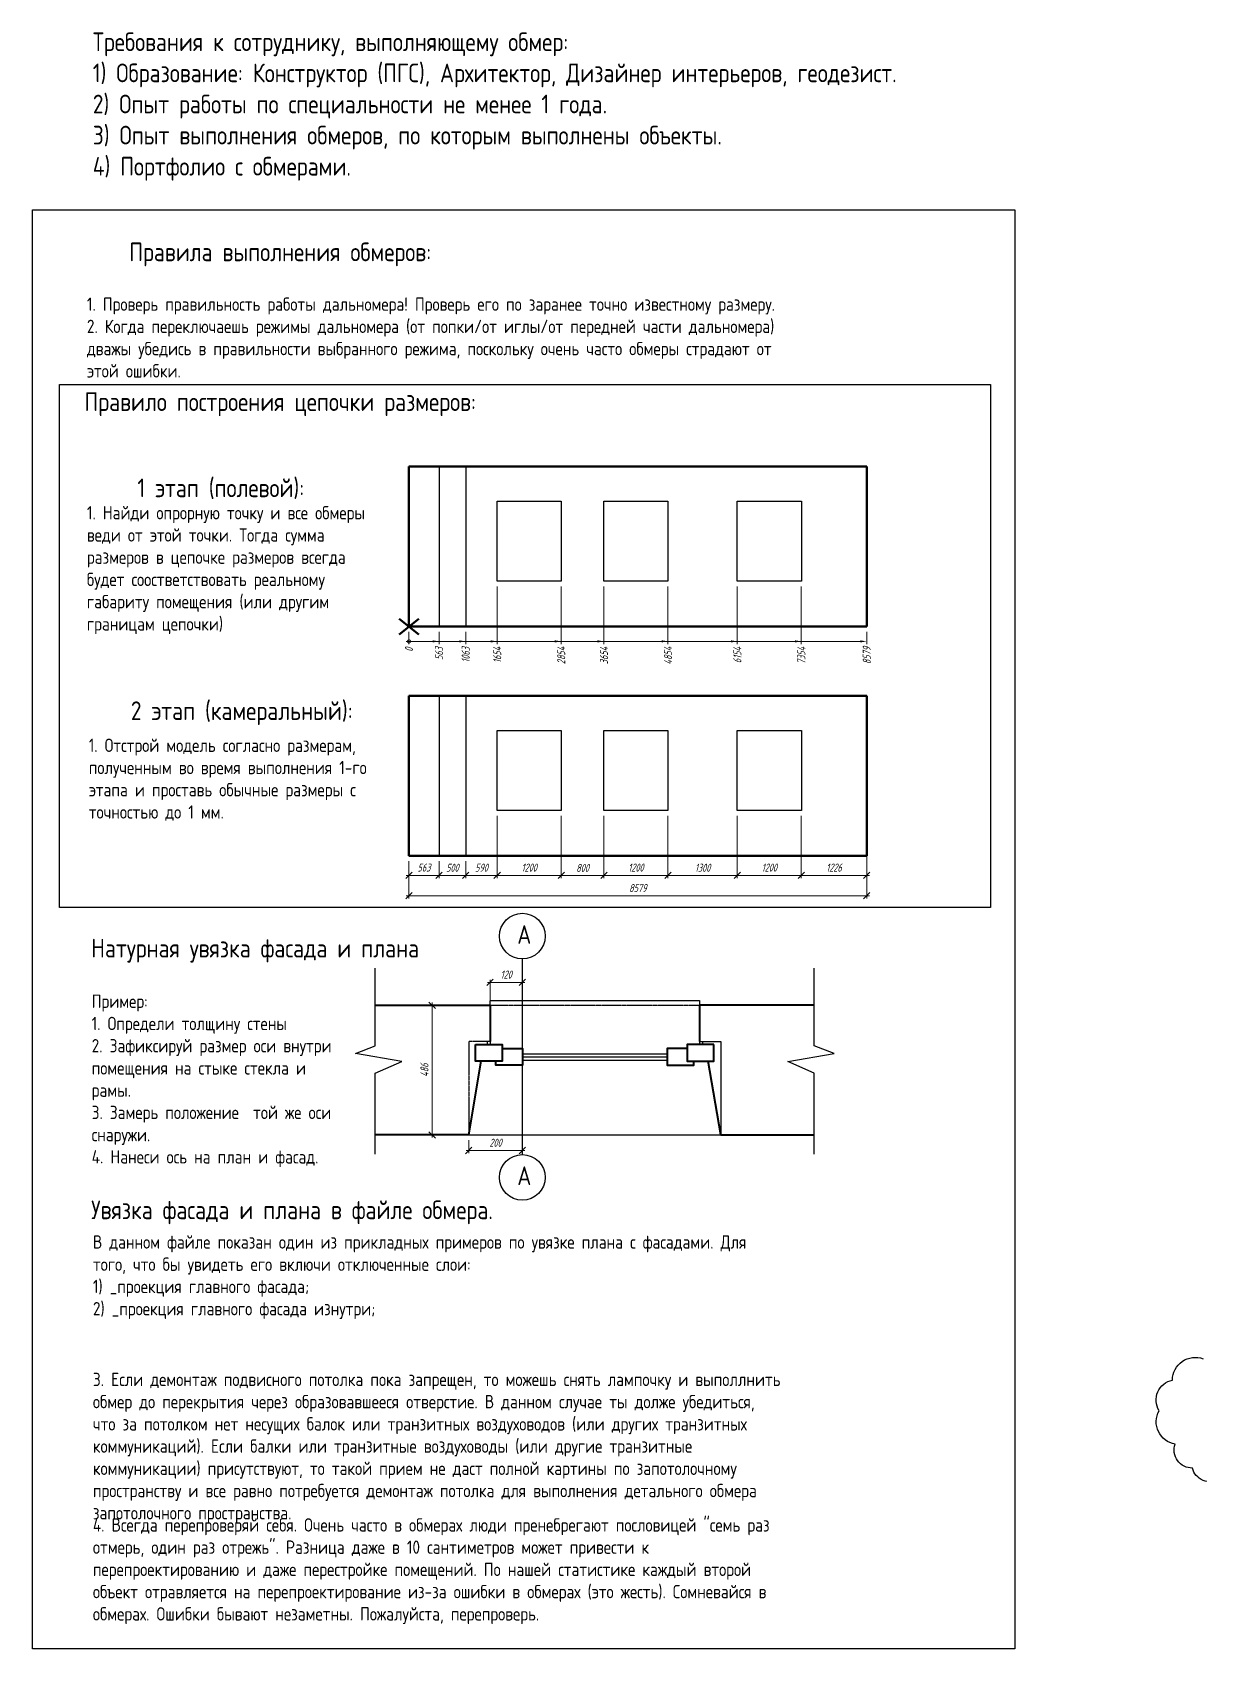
# Model space of a CAD drawing. Header units: millimetres. Extents: x -85477 to 745244, y -3684 to 128206.
# Drawn here: x 544814 to 566711, y 97902 to 128206 of the extents above; entities that cross this region are included whole.
import ezdxf

# ---------------------------------------------------------------- set-up
doc = ezdxf.new("R2010")
doc.units = ezdxf.units.MM
doc.linetypes.add('невидимая2', pattern=[4.7625, 3.175, -1.5875])
doc.layers.add('РАЗМЕРЫ', color=5, linetype='Continuous', lineweight=15)
doc.layers.add('СТЕНЫ 01', color=7, linetype='Continuous', lineweight=50)
doc.styles.add('ism - 01', font='simplex.shx', dxfattribs={"width": 0.62, "oblique": 15, "height": 150})
doc.styles.add('TITLE', font='romant.shx', dxfattribs={"width": 0.8})
doc.dimstyles.new('ism - 01', dxfattribs={"dimtxt": 150, "dimasz": 120, "dimexe": 50, "dimexo": 100, "dimgap": 65, "dimtad": 1, "dimdec": 0, "dimtxsty": 'ism - 01', "dimblk": 'OBLIQUE', "dimcen": 0, "dimdle": 50, "dimadec": 0, "dimazin": 0, "dimtfac": 1, "dimtdec": 0, "dimtmove": 0, "dimatfit": 3, "dimldrblk": 'OBLIQUE', "dimfxl": 1, "dimlwd": -1, "dimlwe": -1, "dimarcsym": 0})

# ---------------------------------------------------------------- blocks, each defined once
blk = doc.blocks.new('_DotSmall')
at = {"color": 0, "linetype": 'ByBlock', "const_width": 0.5}
blk.add_lwpolyline([(-0.0625, 0, 1), (0.0625, 0, 1)], format="xyb", close=True, dxfattribs=at)
blk = doc.blocks.new('*D768')
at = {"layer": 'Defpoints', "color": 0}
for p in [(551873, 117064), (552436, 117064), (552436, 116787)]:
    blk.add_point(p, dxfattribs=at)
at = {"layer": 'РАЗМЕРЫ', "color": 0}
for p, q in [((551823, 116787), (552316, 116787)), ((551873, 116964), (551873, 116737)), ((552436, 116964), (552436, 116737))]:
    blk.add_line(p, q, dxfattribs=at)
blk.add_solid([(552316, 116767), (552316, 116807), (552436, 116787)], dxfattribs=at)
at = {"layer": 'РАЗМЕРЫ', "color": 0, "xscale": 120, "yscale": 120, "zscale": 120, "rotation": 180}
blk.add_blockref('_DotSmall', (551873, 116787), dxfattribs=at)
at = {"layer": 'РАЗМЕРЫ', "color": 0, "insert": (552436, 116559), "char_height": 150, "attachment_point": 5, "rotation": 90, "style": 'ism - 01'}
blk.add_mtext('563', dxfattribs=at)
blk = doc.blocks.new('_Oblique')
at = {"color": 0, "lineweight": -2}
blk.add_line((-0.5, -0.5), (0.5, 0.5), dxfattribs=at)
blk = doc.blocks.new('*D769')
at = {"layer": 'Defpoints', "color": 0}
for p in [(551873, 117064), (552936, 117064), (552936, 116787)]:
    blk.add_point(p, dxfattribs=at)
at = {"layer": 'РАЗМЕРЫ', "color": 0}
for p, q in [((551823, 116787), (552816, 116787)), ((551873, 116964), (551873, 116737)), ((552936, 116964), (552936, 116737))]:
    blk.add_line(p, q, dxfattribs=at)
blk.add_solid([(552816, 116767), (552816, 116807), (552936, 116787)], dxfattribs=at)
at = {"layer": 'РАЗМЕРЫ', "color": 0, "xscale": 120, "yscale": 120, "zscale": 120, "rotation": 180}
blk.add_blockref('_DotSmall', (551873, 116787), dxfattribs=at)
at = {"layer": 'РАЗМЕРЫ', "color": 0, "insert": (552936, 116535), "char_height": 150, "attachment_point": 5, "rotation": 90, "style": 'ism - 01'}
blk.add_mtext('1063', dxfattribs=at)
blk = doc.blocks.new('*D770')
at = {"layer": 'Defpoints', "color": 0}
for p in [(553526, 117914), (551873, 117064), (553526, 116787)]:
    blk.add_point(p, dxfattribs=at)
at = {"layer": 'РАЗМЕРЫ', "color": 0}
for p, q in [((553526, 117814), (553526, 116737)), ((551823, 116787), (553406, 116787)), ((551873, 116964), (551873, 116737))]:
    blk.add_line(p, q, dxfattribs=at)
blk.add_solid([(553406, 116767), (553406, 116807), (553526, 116787)], dxfattribs=at)
at = {"layer": 'РАЗМЕРЫ', "color": 0, "xscale": 120, "yscale": 120, "zscale": 120, "rotation": 180}
blk.add_blockref('_DotSmall', (551873, 116787), dxfattribs=at)
at = {"layer": 'РАЗМЕРЫ', "color": 0, "insert": (553526, 116533), "char_height": 150, "attachment_point": 5, "rotation": 90, "style": 'ism - 01'}
blk.add_mtext('1654', dxfattribs=at)
blk = doc.blocks.new('*D771')
at = {"layer": 'Defpoints', "color": 0}
for p in [(554726, 117914), (551873, 117064), (554726, 116787)]:
    blk.add_point(p, dxfattribs=at)
at = {"layer": 'РАЗМЕРЫ', "color": 0}
for p, q in [((554726, 117814), (554726, 116737)), ((551823, 116787), (554606, 116787)), ((551873, 116964), (551873, 116737))]:
    blk.add_line(p, q, dxfattribs=at)
blk.add_solid([(554606, 116767), (554606, 116807), (554726, 116787)], dxfattribs=at)
at = {"layer": 'РАЗМЕРЫ', "color": 0, "xscale": 120, "yscale": 120, "zscale": 120, "rotation": 180}
blk.add_blockref('_DotSmall', (551873, 116787), dxfattribs=at)
at = {"layer": 'РАЗМЕРЫ', "color": 0, "insert": (554726, 116523), "char_height": 150, "attachment_point": 5, "rotation": 90, "style": 'ism - 01'}
blk.add_mtext('2854', dxfattribs=at)
blk = doc.blocks.new('*D772')
at = {"layer": 'Defpoints', "color": 0}
for p in [(555526, 117914), (551873, 117064), (555526, 116787)]:
    blk.add_point(p, dxfattribs=at)
at = {"layer": 'РАЗМЕРЫ', "color": 0}
for p, q in [((555526, 117814), (555526, 116737)), ((551823, 116787), (555406, 116787)), ((551873, 116964), (551873, 116737))]:
    blk.add_line(p, q, dxfattribs=at)
blk.add_solid([(555406, 116767), (555406, 116807), (555526, 116787)], dxfattribs=at)
at = {"layer": 'РАЗМЕРЫ', "color": 0, "xscale": 120, "yscale": 120, "zscale": 120, "rotation": 180}
blk.add_blockref('_DotSmall', (551873, 116787), dxfattribs=at)
at = {"layer": 'РАЗМЕРЫ', "color": 0, "insert": (555526, 116522), "char_height": 150, "attachment_point": 5, "rotation": 90, "style": 'ism - 01'}
blk.add_mtext('3654', dxfattribs=at)
blk = doc.blocks.new('*D773')
at = {"layer": 'Defpoints', "color": 0}
for p in [(556726, 117914), (551873, 117064), (556726, 116788)]:
    blk.add_point(p, dxfattribs=at)
at = {"layer": 'РАЗМЕРЫ', "color": 0}
for p, q in [((556726, 117814), (556726, 116738)), ((551823, 116788), (556606, 116788)), ((551873, 116964), (551873, 116738))]:
    blk.add_line(p, q, dxfattribs=at)
blk.add_solid([(556606, 116768), (556606, 116808), (556726, 116788)], dxfattribs=at)
at = {"layer": 'РАЗМЕРЫ', "color": 0, "xscale": 120, "yscale": 120, "zscale": 120, "rotation": 180}
blk.add_blockref('_DotSmall', (551873, 116788), dxfattribs=at)
at = {"layer": 'РАЗМЕРЫ', "color": 0, "insert": (556726, 116520), "char_height": 150, "attachment_point": 5, "rotation": 90, "style": 'ism - 01'}
blk.add_mtext('4854', dxfattribs=at)
blk = doc.blocks.new('*D774')
at = {"layer": 'Defpoints', "color": 0}
for p in [(558026, 117914), (551873, 117064), (558026, 116787)]:
    blk.add_point(p, dxfattribs=at)
at = {"layer": 'РАЗМЕРЫ', "color": 0}
for p, q in [((558026, 117814), (558026, 116737)), ((551823, 116787), (557906, 116787)), ((551873, 116964), (551873, 116737))]:
    blk.add_line(p, q, dxfattribs=at)
blk.add_solid([(557906, 116767), (557906, 116807), (558026, 116787)], dxfattribs=at)
at = {"layer": 'РАЗМЕРЫ', "color": 0, "xscale": 120, "yscale": 120, "zscale": 120, "rotation": 180}
blk.add_blockref('_DotSmall', (551873, 116787), dxfattribs=at)
at = {"layer": 'РАЗМЕРЫ', "color": 0, "insert": (558026, 116530), "char_height": 150, "attachment_point": 5, "rotation": 90, "style": 'ism - 01'}
blk.add_mtext('6154', dxfattribs=at)
blk = doc.blocks.new('*D775')
at = {"layer": 'Defpoints', "color": 0}
for p in [(559226, 117914), (551873, 117064), (559226, 116787)]:
    blk.add_point(p, dxfattribs=at)
at = {"layer": 'РАЗМЕРЫ', "color": 0}
for p, q in [((559226, 117814), (559226, 116737)), ((551823, 116787), (559106, 116787)), ((551873, 116964), (551873, 116737))]:
    blk.add_line(p, q, dxfattribs=at)
blk.add_solid([(559106, 116767), (559106, 116807), (559226, 116787)], dxfattribs=at)
at = {"layer": 'РАЗМЕРЫ', "color": 0, "xscale": 120, "yscale": 120, "zscale": 120, "rotation": 180}
blk.add_blockref('_DotSmall', (551873, 116787), dxfattribs=at)
at = {"layer": 'РАЗМЕРЫ', "color": 0, "insert": (559226, 116523), "char_height": 150, "attachment_point": 5, "rotation": 90, "style": 'ism - 01'}
blk.add_mtext('7354', dxfattribs=at)
blk = doc.blocks.new('*D776')
at = {"layer": 'Defpoints', "color": 0}
for p in [(551873, 117064), (560452, 117064), (560452, 116787)]:
    blk.add_point(p, dxfattribs=at)
at = {"layer": 'РАЗМЕРЫ', "color": 0}
for p, q in [((551823, 116787), (560332, 116787)), ((551873, 116964), (551873, 116737)), ((560452, 116964), (560452, 116737))]:
    blk.add_line(p, q, dxfattribs=at)
blk.add_solid([(560332, 116767), (560332, 116807), (560452, 116787)], dxfattribs=at)
at = {"layer": 'РАЗМЕРЫ', "color": 0, "xscale": 120, "yscale": 120, "zscale": 120, "rotation": 180}
blk.add_blockref('_DotSmall', (551873, 116787), dxfattribs=at)
at = {"layer": 'РАЗМЕРЫ', "color": 0, "insert": (560452, 116522), "char_height": 150, "attachment_point": 5, "rotation": 90, "style": 'ism - 01'}
blk.add_mtext('8579', dxfattribs=at)
blk = doc.blocks.new('*D778')
at = {"layer": 'Defpoints', "color": 0}
for p in [(551873, 117064), (551873, 117064), (551873, 116787)]:
    blk.add_point(p, dxfattribs=at)
at = {"layer": 'РАЗМЕРЫ', "color": 0}
for p, q in [((551823, 116787), (551923, 116787)), ((551873, 116964), (551873, 116737)), ((551873, 116964), (551873, 116737))]:
    blk.add_line(p, q, dxfattribs=at)
at = {"layer": 'РАЗМЕРЫ', "color": 0, "xscale": 120, "yscale": 120, "zscale": 120}
blk.add_blockref('_DotSmall', (551873, 116787), dxfattribs=at)
at = {"layer": 'РАЗМЕРЫ', "color": 0, "insert": (551873, 116631), "char_height": 150, "attachment_point": 5, "rotation": 90, "style": 'ism - 01'}
blk.add_mtext('0', dxfattribs=at)
blk = doc.blocks.new('_None')
blk = doc.blocks.new('*D779')
at = {"layer": 'Defpoints', "color": 0}
for p in [(551873, 117064), (551873, 117064), (551873, 116788)]:
    blk.add_point(p, dxfattribs=at)
at = {"layer": 'РАЗМЕРЫ', "color": 0}
for p, q in [((551823, 116788), (551923, 116788)), ((551873, 116964), (551873, 116738)), ((551873, 116964), (551873, 116738))]:
    blk.add_line(p, q, dxfattribs=at)
at = {"layer": 'РАЗМЕРЫ', "color": 0, "xscale": 120, "yscale": 120, "zscale": 120}
blk.add_blockref('_DotSmall', (551873, 116788), dxfattribs=at)
at = {"layer": 'РАЗМЕРЫ', "color": 0, "insert": (551873, 116632), "char_height": 150, "attachment_point": 5, "rotation": 90, "style": 'ism - 01'}
blk.add_mtext('0', dxfattribs=at)
blk = doc.blocks.new('*D780')
at = {"layer": 'Defpoints', "color": 0}
for p in [(551873, 112766), (552436, 112766), (552436, 112400)]:
    blk.add_point(p, dxfattribs=at)
at = {"layer": 'РАЗМЕРЫ', "color": 0}
for p, q in [((551873, 112666), (551873, 112350)), ((552436, 112666), (552436, 112350)), ((551823, 112400), (552486, 112400))]:
    blk.add_line(p, q, dxfattribs=at)
at = {"layer": 'РАЗМЕРЫ', "color": 0, "xscale": 120, "yscale": 120, "zscale": 120, "rotation": 180}
blk.add_blockref('_Oblique', (551873, 112400), dxfattribs=at)
at = {"layer": 'РАЗМЕРЫ', "color": 0, "xscale": 120, "yscale": 120, "zscale": 120}
blk.add_blockref('_Oblique', (552436, 112400), dxfattribs=at)
at = {"layer": 'РАЗМЕРЫ', "color": 0, "insert": (552154, 112547), "char_height": 150, "attachment_point": 5, "style": 'ism - 01'}
blk.add_mtext('563', dxfattribs=at)
blk = doc.blocks.new('*D781')
at = {"layer": 'Defpoints', "color": 0}
for p in [(552436, 112766), (552936, 112766), (552936, 112400)]:
    blk.add_point(p, dxfattribs=at)
at = {"layer": 'РАЗМЕРЫ', "color": 0}
for p, q in [((552436, 112666), (552436, 112350)), ((552936, 112666), (552936, 112350)), ((552386, 112400), (552986, 112400))]:
    blk.add_line(p, q, dxfattribs=at)
at = {"layer": 'РАЗМЕРЫ', "color": 0, "xscale": 120, "yscale": 120, "zscale": 120, "rotation": 180}
blk.add_blockref('_Oblique', (552436, 112400), dxfattribs=at)
at = {"layer": 'РАЗМЕРЫ', "color": 0, "xscale": 120, "yscale": 120, "zscale": 120}
blk.add_blockref('_Oblique', (552936, 112400), dxfattribs=at)
at = {"layer": 'РАЗМЕРЫ', "color": 0, "insert": (552686, 112543), "char_height": 150, "attachment_point": 5, "style": 'ism - 01'}
blk.add_mtext('500', dxfattribs=at)
blk = doc.blocks.new('*D782')
at = {"layer": 'Defpoints', "color": 0}
for p in [(553526, 113616), (552936, 112766), (553526, 112400)]:
    blk.add_point(p, dxfattribs=at)
at = {"layer": 'РАЗМЕРЫ', "color": 0}
for p, q in [((553526, 113516), (553526, 112350)), ((552936, 112666), (552936, 112350)), ((552886, 112400), (553576, 112400))]:
    blk.add_line(p, q, dxfattribs=at)
at = {"layer": 'РАЗМЕРЫ', "color": 0, "xscale": 120, "yscale": 120, "zscale": 120, "rotation": 180}
blk.add_blockref('_Oblique', (552936, 112400), dxfattribs=at)
at = {"layer": 'РАЗМЕРЫ', "color": 0, "xscale": 120, "yscale": 120, "zscale": 120}
blk.add_blockref('_Oblique', (553526, 112400), dxfattribs=at)
at = {"layer": 'РАЗМЕРЫ', "color": 0, "insert": (553231, 112544), "char_height": 150, "attachment_point": 5, "style": 'ism - 01'}
blk.add_mtext('590', dxfattribs=at)
blk = doc.blocks.new('*D784')
at = {"layer": 'Defpoints', "color": 0}
for p in [(553526, 113616), (554726, 113616), (554726, 112400)]:
    blk.add_point(p, dxfattribs=at)
at = {"layer": 'РАЗМЕРЫ', "color": 0}
for p, q in [((553526, 113516), (553526, 112350)), ((554726, 113516), (554726, 112350)), ((553476, 112400), (554776, 112400))]:
    blk.add_line(p, q, dxfattribs=at)
at = {"layer": 'РАЗМЕРЫ', "color": 0, "xscale": 120, "yscale": 120, "zscale": 120, "rotation": 180}
blk.add_blockref('_Oblique', (553526, 112400), dxfattribs=at)
at = {"layer": 'РАЗМЕРЫ', "color": 0, "xscale": 120, "yscale": 120, "zscale": 120}
blk.add_blockref('_Oblique', (554726, 112400), dxfattribs=at)
at = {"layer": 'РАЗМЕРЫ', "color": 0, "insert": (554126, 112546), "char_height": 150, "attachment_point": 5, "style": 'ism - 01'}
blk.add_mtext('1200', dxfattribs=at)
blk = doc.blocks.new('*D785')
at = {"layer": 'Defpoints', "color": 0}
for p in [(554726, 113616), (555526, 113616), (555526, 112400)]:
    blk.add_point(p, dxfattribs=at)
at = {"layer": 'РАЗМЕРЫ', "color": 0}
for p, q in [((554726, 113516), (554726, 112350)), ((555526, 113516), (555526, 112350)), ((554676, 112400), (555576, 112400))]:
    blk.add_line(p, q, dxfattribs=at)
at = {"layer": 'РАЗМЕРЫ', "color": 0, "xscale": 120, "yscale": 120, "zscale": 120, "rotation": 180}
blk.add_blockref('_Oblique', (554726, 112400), dxfattribs=at)
at = {"layer": 'РАЗМЕРЫ', "color": 0, "xscale": 120, "yscale": 120, "zscale": 120}
blk.add_blockref('_Oblique', (555526, 112400), dxfattribs=at)
at = {"layer": 'РАЗМЕРЫ', "color": 0, "insert": (555126, 112540), "char_height": 150, "attachment_point": 5, "style": 'ism - 01'}
blk.add_mtext('800', dxfattribs=at)
blk = doc.blocks.new('*D786')
at = {"layer": 'Defpoints', "color": 0}
for p in [(555526, 113616), (556726, 113616), (556726, 112400)]:
    blk.add_point(p, dxfattribs=at)
at = {"layer": 'РАЗМЕРЫ', "color": 0}
for p, q in [((555526, 113516), (555526, 112350)), ((556726, 113516), (556726, 112350)), ((555476, 112400), (556776, 112400))]:
    blk.add_line(p, q, dxfattribs=at)
at = {"layer": 'РАЗМЕРЫ', "color": 0, "xscale": 120, "yscale": 120, "zscale": 120, "rotation": 180}
blk.add_blockref('_Oblique', (555526, 112400), dxfattribs=at)
at = {"layer": 'РАЗМЕРЫ', "color": 0, "xscale": 120, "yscale": 120, "zscale": 120}
blk.add_blockref('_Oblique', (556726, 112400), dxfattribs=at)
at = {"layer": 'РАЗМЕРЫ', "color": 0, "insert": (556126, 112546), "char_height": 150, "attachment_point": 5, "style": 'ism - 01'}
blk.add_mtext('1200', dxfattribs=at)
blk = doc.blocks.new('*D787')
at = {"layer": 'Defpoints', "color": 0}
for p in [(556726, 113616), (558026, 113616), (558026, 112400)]:
    blk.add_point(p, dxfattribs=at)
at = {"layer": 'РАЗМЕРЫ', "color": 0}
for p, q in [((556726, 113516), (556726, 112350)), ((558026, 113516), (558026, 112350)), ((556676, 112400), (558076, 112400))]:
    blk.add_line(p, q, dxfattribs=at)
at = {"layer": 'РАЗМЕРЫ', "color": 0, "xscale": 120, "yscale": 120, "zscale": 120, "rotation": 180}
blk.add_blockref('_Oblique', (556726, 112400), dxfattribs=at)
at = {"layer": 'РАЗМЕРЫ', "color": 0, "xscale": 120, "yscale": 120, "zscale": 120}
blk.add_blockref('_Oblique', (558026, 112400), dxfattribs=at)
at = {"layer": 'РАЗМЕРЫ', "color": 0, "insert": (557376, 112543), "char_height": 150, "attachment_point": 5, "style": 'ism - 01'}
blk.add_mtext('1300', dxfattribs=at)
blk = doc.blocks.new('*D788')
at = {"layer": 'Defpoints', "color": 0}
for p in [(558026, 113616), (559226, 113616), (559226, 112400)]:
    blk.add_point(p, dxfattribs=at)
at = {"layer": 'РАЗМЕРЫ', "color": 0}
for p, q in [((558026, 113516), (558026, 112350)), ((559226, 113516), (559226, 112350)), ((557976, 112400), (559276, 112400))]:
    blk.add_line(p, q, dxfattribs=at)
at = {"layer": 'РАЗМЕРЫ', "color": 0, "xscale": 120, "yscale": 120, "zscale": 120, "rotation": 180}
blk.add_blockref('_Oblique', (558026, 112400), dxfattribs=at)
at = {"layer": 'РАЗМЕРЫ', "color": 0, "xscale": 120, "yscale": 120, "zscale": 120}
blk.add_blockref('_Oblique', (559226, 112400), dxfattribs=at)
at = {"layer": 'РАЗМЕРЫ', "color": 0, "insert": (558626, 112546), "char_height": 150, "attachment_point": 5, "style": 'ism - 01'}
blk.add_mtext('1200', dxfattribs=at)
blk = doc.blocks.new('*D789')
at = {"layer": 'Defpoints', "color": 0}
for p in [(560452, 113685), (559226, 113616), (560452, 112400)]:
    blk.add_point(p, dxfattribs=at)
at = {"layer": 'РАЗМЕРЫ', "color": 0}
for p, q in [((559226, 113516), (559226, 112350)), ((560452, 113585), (560452, 112350)), ((559176, 112400), (560502, 112400))]:
    blk.add_line(p, q, dxfattribs=at)
at = {"layer": 'РАЗМЕРЫ', "color": 0, "xscale": 120, "yscale": 120, "zscale": 120, "rotation": 180}
blk.add_blockref('_Oblique', (559226, 112400), dxfattribs=at)
at = {"layer": 'РАЗМЕРЫ', "color": 0, "xscale": 120, "yscale": 120, "zscale": 120}
blk.add_blockref('_Oblique', (560452, 112400), dxfattribs=at)
at = {"layer": 'РАЗМЕРЫ', "color": 0, "insert": (559839, 112546), "char_height": 150, "attachment_point": 5, "style": 'ism - 01'}
blk.add_mtext('1226', dxfattribs=at)
blk = doc.blocks.new('*D790')
at = {"layer": 'Defpoints', "color": 0}
for p in [(551873, 112766), (560452, 112766), (560452, 112018)]:
    blk.add_point(p, dxfattribs=at)
at = {"layer": 'РАЗМЕРЫ', "color": 0}
for p, q in [((551873, 112666), (551873, 111968)), ((560452, 112666), (560452, 111968)), ((551823, 112018), (560502, 112018))]:
    blk.add_line(p, q, dxfattribs=at)
at = {"layer": 'РАЗМЕРЫ', "color": 0, "xscale": 120, "yscale": 120, "zscale": 120, "rotation": 180}
blk.add_blockref('_Oblique', (551873, 112018), dxfattribs=at)
at = {"layer": 'РАЗМЕРЫ', "color": 0, "xscale": 120, "yscale": 120, "zscale": 120}
blk.add_blockref('_Oblique', (560452, 112018), dxfattribs=at)
at = {"layer": 'РАЗМЕРЫ', "color": 0, "insert": (556162, 112163), "char_height": 150, "attachment_point": 5, "style": 'ism - 01'}
blk.add_mtext('8579', dxfattribs=at)
blk = doc.blocks.new('*D1053')
at = {"layer": 'Defpoints', "color": 0}
for p in [(552993, 107533), (553997, 107533), (553997, 107242)]:
    blk.add_point(p, dxfattribs=at)
at = {"layer": 'РАЗМЕРЫ', "color": 0}
for p, q in [((552993, 107433), (552993, 107192)), ((553997, 107433), (553997, 107192)), ((552943, 107242), (554047, 107242))]:
    blk.add_line(p, q, dxfattribs=at)
at = {"layer": 'РАЗМЕРЫ', "color": 0, "xscale": 120, "yscale": 120, "zscale": 120, "rotation": 180}
blk.add_blockref('_Oblique', (552993, 107242), dxfattribs=at)
at = {"layer": 'РАЗМЕРЫ', "color": 0, "xscale": 120, "yscale": 120, "zscale": 120}
blk.add_blockref('_Oblique', (553997, 107242), dxfattribs=at)
at = {"layer": 'РАЗМЕРЫ', "color": 0, "insert": (553495, 107388), "char_height": 150, "attachment_point": 5, "style": 'ism - 01'}
blk.add_mtext('200', dxfattribs=at)
blk = doc.blocks.new('*D1054')
at = {"layer": 'Defpoints', "color": 0}
for p in [(553997, 110394), (553392, 109964), (553997, 109964)]:
    blk.add_point(p, dxfattribs=at)
at = {"layer": 'РАЗМЕРЫ', "color": 0}
for p, q in [((553342, 110394), (554047, 110394)), ((553392, 110064), (553392, 110444)), ((553997, 110064), (553997, 110444))]:
    blk.add_line(p, q, dxfattribs=at)
at = {"layer": 'РАЗМЕРЫ', "color": 0, "xscale": 120, "yscale": 120, "zscale": 120, "rotation": 180}
blk.add_blockref('_Oblique', (553392, 110394), dxfattribs=at)
at = {"layer": 'РАЗМЕРЫ', "color": 0, "xscale": 120, "yscale": 120, "zscale": 120}
blk.add_blockref('_Oblique', (553997, 110394), dxfattribs=at)
at = {"layer": 'РАЗМЕРЫ', "color": 0, "insert": (553695, 110540), "char_height": 150, "attachment_point": 5, "style": 'ism - 01'}
blk.add_mtext('120', dxfattribs=at)
blk = doc.blocks.new('*D1057')
at = {"layer": 'Defpoints', "color": 0}
for p in [(552307, 109964), (552615, 109964), (552445, 107533)]:
    blk.add_point(p, dxfattribs=at)
at = {"layer": 'РАЗМЕРЫ', "color": 0}
for p, q in [((552307, 107483), (552307, 110014)), ((552515, 109964), (552257, 109964)), ((552345, 107533), (552257, 107533))]:
    blk.add_line(p, q, dxfattribs=at)
at = {"layer": 'РАЗМЕРЫ', "color": 0, "xscale": 120, "yscale": 120, "zscale": 120}
for p, rotation in [((552307, 109964), 90), ((552307, 107533), 270)]:
    blk.add_blockref('_Oblique', p, dxfattribs=dict(at, rotation=rotation))
at = {"layer": 'РАЗМЕРЫ', "color": 0, "insert": (552163, 108749), "char_height": 150, "attachment_point": 5, "rotation": 90, "style": 'ism - 01'}
blk.add_mtext('486', dxfattribs=at)

msp = doc.modelspace()

# ---------------------------------------------------------------- linework, layer by layer
for p, q in [((552436.2, 120063.6), (552436.2, 117063.6)), ((552936.2, 120063.6), (552936.2, 117063.6)), ((553526.4, 117913.6), (553526.4, 119413.6)), ((553526.4, 119413.6), (554726.4, 119413.6)), ((554726.4, 119413.6), (554726.4, 117913.6)), ((555526.4, 117913.6), (555526.4, 119413.6)), ((555526.4, 119413.6), (556726.4, 119413.6)), ((556726.4, 119413.6), (556726.4, 117913.6)), ((558026.4, 117913.6), (558026.4, 119413.6)), ((558026.4, 119413.6), (559226.4, 119413.6)), ((559226.4, 119413.6), (559226.4, 117913.6)), ((554726.4, 117913.6), (553526.4, 117913.6)), ((556726.4, 117913.6), (555526.4, 117913.6)), ((559226.4, 117913.6), (558026.4, 117913.6)), ((552436.2, 115766), (552436.2, 112766)), ((552936.2, 115766), (552936.2, 112766)), ((553526.4, 113616), (553526.4, 115116)), ((553526.4, 115116), (554726.4, 115116)), ((554726.4, 115116), (554726.4, 113616)), ((555526.4, 113616), (555526.4, 115116)), ((555526.4, 115116), (556726.4, 115116)), ((556726.4, 115116), (556726.4, 113616)), ((558026.4, 113616), (558026.4, 115116)), ((558026.4, 115116), (559226.4, 115116)), ((559226.4, 115116), (559226.4, 113616)), ((554726.4, 113616), (553526.4, 113616)), ((556726.4, 113616), (555526.4, 113616)), ((559226.4, 113616), (558026.4, 113616)), ((551241.5, 109201.3), (551241.5, 110661.1)), ((559468.5, 109201.3), (559468.5, 110661.1)), ((553392, 109964.4), (553392, 110054.8)), ((553392, 110054.8), (557318, 110054.8)), ((557318, 110054.8), (557318, 109964.4)), ((550870, 109061.8), (551241.5, 109201.3)), ((553337.2, 109284.5), (553337.2, 109227.6)), ((553392, 109284.5), (553392, 109227.6)), ((557318, 109284.5), (557716.8, 109284.5)), ((557318, 109284.5), (557318, 109227.6)), ((557372.8, 109284.5), (557372.8, 109227.6)), ((557716.8, 109284.5), (557716.8, 107532.8)), ((559840, 109061.8), (559468.5, 109201.3)), ((551739.5, 108909.4), (550870, 109061.8)), ((551241.5, 108690.4), (551739.5, 108909.4)), ((553997.5, 109051.7), (556712.5, 109051.7)), ((553997.5, 108997.8), (556712.5, 108997.8)), ((553997.5, 108938.5), (556712.5, 108938.5)), ((558970.5, 108909.4), (559840, 109061.8)), ((559468.5, 108690.4), (558970.5, 108909.4)), ((551241.5, 107173.8), (551241.5, 108690.4)), ((559468.5, 107173.8), (559468.5, 108690.4)), ((552993.2, 107532.8), (557716.8, 107532.8))]:
    msp.add_line(p, q)
at = {"color": 1}
msp.add_line((553997.5, 107166), (553997.5, 110833.7), dxfattribs=at)
at = {"lineweight": 40}
for p, q in [((551241.5, 109964.4), (553392, 109964.4)), ((553392, 109964.4), (553392, 109284.5)), ((559468.5, 109964.4), (557318, 109964.4)), ((557318, 109964.4), (557318, 109284.5)), ((552993.2, 107532.8), (553228.3, 108916.4)), ((557716.8, 107532.8), (557481.7, 108916.4)), ((552993.2, 107532.8), (551241.5, 107532.8)), ((557716.8, 107532.8), (559468.5, 107532.8))]:
    msp.add_line(p, q, dxfattribs=at)
at = {"linetype": 'невидимая2'}
for p, q in [((553392, 109964.4), (557318, 109964.4)), ((553392, 109284.5), (552993.2, 109284.5)), ((552993.2, 109284.5), (552993.2, 107532.8))]:
    msp.add_line(p, q, dxfattribs=at)
for points in [[(544813.7, 124880.1), (563226.2, 124880.1), (563226.2, 97901.6), (544813.7, 97901.6)], [(545322.3, 121601.8), (562770.2, 121601.8), (562770.2, 111798.5), (545322.3, 111798.5)]]:
    msp.add_lwpolyline(points, close=True)
at = {"lineweight": 40}
for points in [[(553122.2, 109227.6), (553621.2, 109227.6), (553621.2, 108916.4), (553122.2, 108916.4)], [(557587.8, 109227.6), (557088.8, 109227.6), (557088.8, 108916.4), (557587.8, 108916.4)]]:
    msp.add_lwpolyline(points, close=True, dxfattribs=at)
for points in [[(553621.2, 109153.4), (553997.5, 109153.4), (553997.5, 108842.2), (553498.5, 108842.2), (553498.5, 108916.4)], [(557088.8, 109153.4), (556712.5, 109153.4), (556712.5, 108842.2), (557211.5, 108842.2), (557211.5, 108916.4)]]:
    msp.add_lwpolyline(points, dxfattribs=at)
at = {"color": 1}
msp.add_lwpolyline([(567057.1, 101087.7, -0.520567), (566557.1, 101287.7, -0.520567), (566232.1, 101737.7, -0.520567), (565932.1, 102362.7, -0.520567), (566182.1, 102937.7, -0.520567), (566757.1, 103337.7, -0.520567)], format="xyb", dxfattribs=at)
for centre in [(553997.5, 111261.6), (553997.5, 106738.1)]:
    msp.add_circle(centre, 427.9, dxfattribs=at)
at = {"layer": 'СТЕНЫ 01'}
for p, q in [((560452, 120063.6), (551872.7, 120063.6)), ((551872.7, 120063.6), (551872.7, 117063.6)), ((560452, 117063.6), (560452, 120063.6)), ((551872.7, 117063.6), (560452, 117063.6)), ((560452, 115766), (551872.7, 115766)), ((551872.7, 115766), (551872.7, 112766)), ((560452, 112766), (560452, 115766)), ((551872.7, 112766), (560452, 112766))]:
    msp.add_line(p, q, dxfattribs=at)
at = {"layer": 'СТЕНЫ 01', "color": 1}
for p, q in [((552056.2, 117212.4), (551689.1, 116914.8)), ((551689.1, 117212.4), (552056.2, 116914.8))]:
    msp.add_line(p, q, dxfattribs=at)

# ---------------------------------------------------------------- texts
at = {"color": 0, "lineweight": 25, "char_height": 350, "attachment_point": 1, "style": 'TITLE'}
for s, insert in [('Требования к сотруднику, выполняющему обмер:\\P1) Образование: Конструктор (ПГС), Архитектор, Дизайнер интерьеров, геодезист.\\P2) Опыт работы по специальности не менее 1 года.\\P3) Опыт выполнения обмеров, по которым выполнены объекты.\\P4) Портфолио с обмерами.', (545947.4, 128204)), ('\\pxqc;Правила выполнения обмеров:\\P', (534722.3, 124264.3)), ('\\pxqc;\\PПравило построения цепочки размеров:', (534722.3, 122039.3)), ('{\\C1;Натурная} увязка фасада и плана', (545916.5, 111210.6)), ('Увязка фасада и плана {\\C1;в файле обмера.}', (545916.5, 106304.1))]:
    msp.add_mtext_dynamic_manual_height_columns(s, width=29475, gutter_width=1500, heights=[0], dxfattribs=dict(at, insert=insert))
at = {"color": 1, "lineweight": 25, "char_height": 250, "attachment_point": 1, "style": 'TITLE'}
for s, insert in [('1. Проверь правильность работы дальномера! Проверь его по заранее точно известному размеру.\\P2. Когда переключаешь режимы дальномера (от попки/от иглы/от передней части дальномера) дважы убедись в правильности выбранного режима, поскольку очень часто обмеры страдают от этой ошибки.', (545836.3, 123234.8)), ('3. Если демонтаж подвисного потолка пока запрещен, то можешь снять лампочку и выполлнить обмер до перекрытия через образовавшееся отверстие. В данном случае ты долже убедиться, что за потолком нет несущих балок или транзитных воздуховодов (или других транзитных коммуникаций). Если балки или транзитные воздуховоды (или другие транзитные коммуникации) присутствуют, то такой прием не даст полной картины по запотолочному пространству и все равно потребуется демонтаж потолка для выполнения детального обмера запотолочного пространства.', (545948.8, 103074.7)), ('4. Всегда перепроверяй себя. Очень часто в обмерах люди пренебрегают пословицей "семь раз отмерь, один раз отрежь". Разница даже в 10 сантиметров может привести к перепроектированию и даже перестройке помещений. По нашей статистике каждый второй объект отравляется на перепроектирование из-за ошибки в обмерах (это жесть). Сомневайся в обмерах. Ошибки бывают незаметны. Пожалуйста, перепроверь.', (545948.8, 100346.4))]:
    msp.add_mtext_dynamic_manual_height_columns(s, width=6363.628, gutter_width=1500, heights=[0], dxfattribs=dict(at, insert=insert)).dxf.set("width", 14009.915)
at = {"color": 0, "lineweight": 25, "attachment_point": 1, "style": 'TITLE'}
for s, insert, char_height, own_width in [('1 этап (полевой):\\P', (546783.8, 119840.9), 350, 4666.331), ('1. Найди опрорную точку и все обмеры веди от этой точки. Тогда сумма размеров в цепочке размеров всегда будет соостветствовать реальному габариту помещения (или другим границам цепочки)', (545836.3, 119324.2), 250, 5821.026), ('2 этап (камеральный):\\P', (546660.3, 115663.2), 350, 4666.331), ('1. Отстрой модель согласно размерам, полученным во время выполнения 1-го этапа и проставь обычные размеры с точностью до 1 мм.', (545871.2, 114964), 250, 5821.026), ('А', (553902.7, 111466.6), 350, 4666.331), ('Пример:\\P1. Определи толщину стены\\P2. Зафиксируй размер оси внутри помещения на стыке стекла и рамы.\\P3. Замерь положение  той же оси снаружи.\\P4. Нанеси ось на план и фасад.\\P', (545926, 110164.9), 250, 4979.286), ('А', (553902.7, 106943.2), 350, 4666.331)]:
    msp.add_mtext_dynamic_manual_height_columns(s, width=6363.628, gutter_width=1500, heights=[0], dxfattribs=dict(at, insert=insert, char_height=char_height)).dxf.set("width", own_width)
at = {"lineweight": 25, "insert": (545948.8, 105651.3), "char_height": 250, "attachment_point": 1, "style": 'TITLE'}
msp.add_mtext_dynamic_manual_height_columns('В данном файле показан один из прикладных примеров по увязке плана с фасадами. Для того, что бы увидеть его включи отключенные слои: \\P\\pxql;1) _проекция главного фасада; \\P2) _проекция главного фасада изнутри; \\P', width=6363.628, gutter_width=1500, heights=[0], dxfattribs=at).dxf.set("width", 14009.915)

# ---------------------------------------------------------------- dimensions: what is measured, and where the dimension line sits
at = {"layer": 'РАЗМЕРЫ'}
for base, p1, p2, override, picture, middle in [((553526.4, 116787.1), (551872.7, 117063.6), (553526.4, 117913.6), {"dimtad": 0, "dimjust": 4, "dimlfac": 1, "dimtxsty": 'ism - 01', "dimblk1": 'DotSmall', "dimsah": 1, "dimtolj": 0}, '*D770', (553526.4, 116533.4)), ((554726.4, 116787.1), (551872.7, 117063.6), (554726.4, 117913.6), {"dimtad": 0, "dimjust": 4, "dimlfac": 1, "dimtxsty": 'ism - 01', "dimblk1": 'DotSmall', "dimsah": 1, "dimtolj": 0}, '*D771', (554726.4, 116523)), ((555526.4, 116787.1), (551872.7, 117063.6), (555526.4, 117913.6), {"dimtad": 0, "dimjust": 4, "dimlfac": 1, "dimtxsty": 'ism - 01', "dimblk1": 'DotSmall', "dimsah": 1, "dimtolj": 0}, '*D772', (555526.4, 116522.1)), ((556726.4, 116787.8), (551872.7, 117063.6), (556726.4, 117913.6), {"dimtad": 0, "dimjust": 4, "dimlfac": 1, "dimtxsty": 'ism - 01', "dimblk1": 'DotSmall', "dimsah": 1, "dimtolj": 0}, '*D773', (556726.4, 116520.2)), ((558026.4, 116787.1), (551872.7, 117063.6), (558026.4, 117913.6), {"dimtad": 0, "dimjust": 4, "dimlfac": 1, "dimtxsty": 'ism - 01', "dimblk1": 'DotSmall', "dimsah": 1, "dimtolj": 0}, '*D774', (558026.4, 116530)), ((559226.4, 116787.1), (551872.7, 117063.6), (559226.4, 117913.6), {"dimtad": 0, "dimjust": 4, "dimlfac": 1, "dimtxsty": 'ism - 01', "dimblk1": 'DotSmall', "dimsah": 1, "dimtolj": 0}, '*D775', (559226.4, 116523)), ((551872.6662421, 116787.0978073), (551872.6662421, 117063.6226456), (551872.6662421, 117063.6226456), {"dimtad": 0, "dimjust": 4, "dimlfac": 1, "dimtxsty": 'ism - 01', "dimblk1": 'DotSmall', "dimblk2": 'None', "dimsah": 1, "dimtolj": 0}, '*D778', (551872.6662421, 116631.0766178)), ((551872.6662421, 116787.8489994), (551872.6662421, 117063.6226456), (551872.6662421, 117063.6226456), {"dimtad": 0, "dimjust": 4, "dimlfac": 1, "dimtxsty": 'ism - 01', "dimblk1": 'DotSmall', "dimblk2": 'None', "dimsah": 1, "dimtolj": 0}, '*D779', (551872.6662421, 116631.8278099)), ((552436.1583, 116787.0978), (551872.6662, 117063.6226), (552436.1583, 117063.6226), {"dimtad": 0, "dimjust": 4, "dimlfac": 1, "dimtxsty": 'ism - 01', "dimblk1": 'DotSmall', "dimsah": 1, "dimtolj": 0}, '*D768', (552436.1583, 116558.5681)), ((552936.1583, 116787.0978), (551872.6662, 117063.6226), (552936.1583, 117063.6226), {"dimtad": 0, "dimjust": 4, "dimlfac": 1, "dimtxsty": 'ism - 01', "dimblk1": 'DotSmall', "dimsah": 1, "dimtolj": 0}, '*D769', (552936.1583, 116534.988)), ((560452, 116787.1), (551872.7, 117063.6), (560452, 117063.6), {"dimtad": 0, "dimjust": 4, "dimlfac": 1, "dimtxsty": 'ism - 01', "dimblk1": 'DotSmall', "dimsah": 1, "dimtolj": 0}, '*D776', (560452, 116521.8)), ((560452, 112399.7), (559226.4, 113616), (560452, 113684.9), {"dimlfac": 1, "dimtxsty": 'ism - 01', "dimtolj": 0}, '*D789', (559839.2, 112545.5)), ((553526.4, 112399.7), (552936.2, 112766), (553526.4, 113616), {"dimlfac": 1, "dimtxsty": 'ism - 01', "dimtolj": 0}, '*D782', (553231.3, 112544.1)), ((554726.4, 112399.7), (553526.4, 113616), (554726.4, 113616), {"dimlfac": 1, "dimtxsty": 'ism - 01', "dimtolj": 0}, '*D784', (554126.4, 112545.5)), ((555526.4, 112399.7), (554726.4, 113616), (555526.4, 113616), {"dimlfac": 1, "dimtxsty": 'ism - 01', "dimtolj": 0}, '*D785', (555126.4, 112539.7)), ((556726.4, 112399.7), (555526.4, 113616), (556726.4, 113616), {"dimlfac": 1, "dimtxsty": 'ism - 01', "dimtolj": 0}, '*D786', (556126.4, 112545.5)), ((558026.4, 112399.7), (556726.4, 113616), (558026.4, 113616), {"dimlfac": 1, "dimtxsty": 'ism - 01', "dimtolj": 0}, '*D787', (557376.4, 112542.8)), ((559226.4, 112399.7), (558026.4, 113616), (559226.4, 113616), {"dimlfac": 1, "dimtxsty": 'ism - 01', "dimtolj": 0}, '*D788', (558626.4, 112545.5)), ((552436.1583, 112399.7199), (551872.6662, 112766.0036), (552436.1583, 112766.0036), {"dimlfac": 1, "dimtxsty": 'ism - 01', "dimtolj": 0}, '*D780', (552154.4123, 112547.167)), ((560452, 112018.2), (551872.7, 112766), (560452, 112766), {"dimlfac": 1, "dimtxsty": 'ism - 01', "dimtolj": 0}, '*D790', (556162.3, 112162.6)), ((552936.2, 112399.7), (552436.2, 112766), (552936.2, 112766), {"dimlfac": 1, "dimtxsty": 'ism - 01', "dimtolj": 0}, '*D781', (552686.2, 112542.8))]:
    dim = msp.add_linear_dim(base=base, p1=p1, p2=p2, dimstyle='ism - 01', override=override, dxfattribs=at)
    dim.commit()
    dim.dimension.update_dxf_attribs({"geometry": picture, "text_midpoint": middle})
for base, p1, p2, text, picture, middle in [((553997.5, 110394.2), (553392, 109964.4), (553997.5, 109964.4), '120', '*D1054', (553694.7, 110540)), ((553997.5, 107241.9), (552993.2, 107532.8), (553997.5, 107532.8), '200', '*D1053', (553495.4, 107387.7))]:
    dim = msp.add_linear_dim(base=base, p1=p1, p2=p2, text=text, dimstyle='ism - 01', override={"dimlfac": 1, "dimtxsty": 'ism - 01', "dimtolj": 0}, dxfattribs=at)
    dim.commit()
    dim.dimension.update_dxf_attribs({"geometry": picture, "text_midpoint": middle})
dim = msp.add_linear_dim(base=(552307.2, 109964.4), p1=(552445, 107532.8), p2=(552615.3, 109964.4), angle=90, text='486', dimstyle='ism - 01', override={"dimlfac": 1, "dimtxsty": 'ism - 01', "dimtolj": 0}, dxfattribs=at)
dim.commit()
dim.dimension.update_dxf_attribs({"geometry": '*D1057', "text_midpoint": (552162.8, 108748.6)})

doc.saveas('drawing.dxf')
